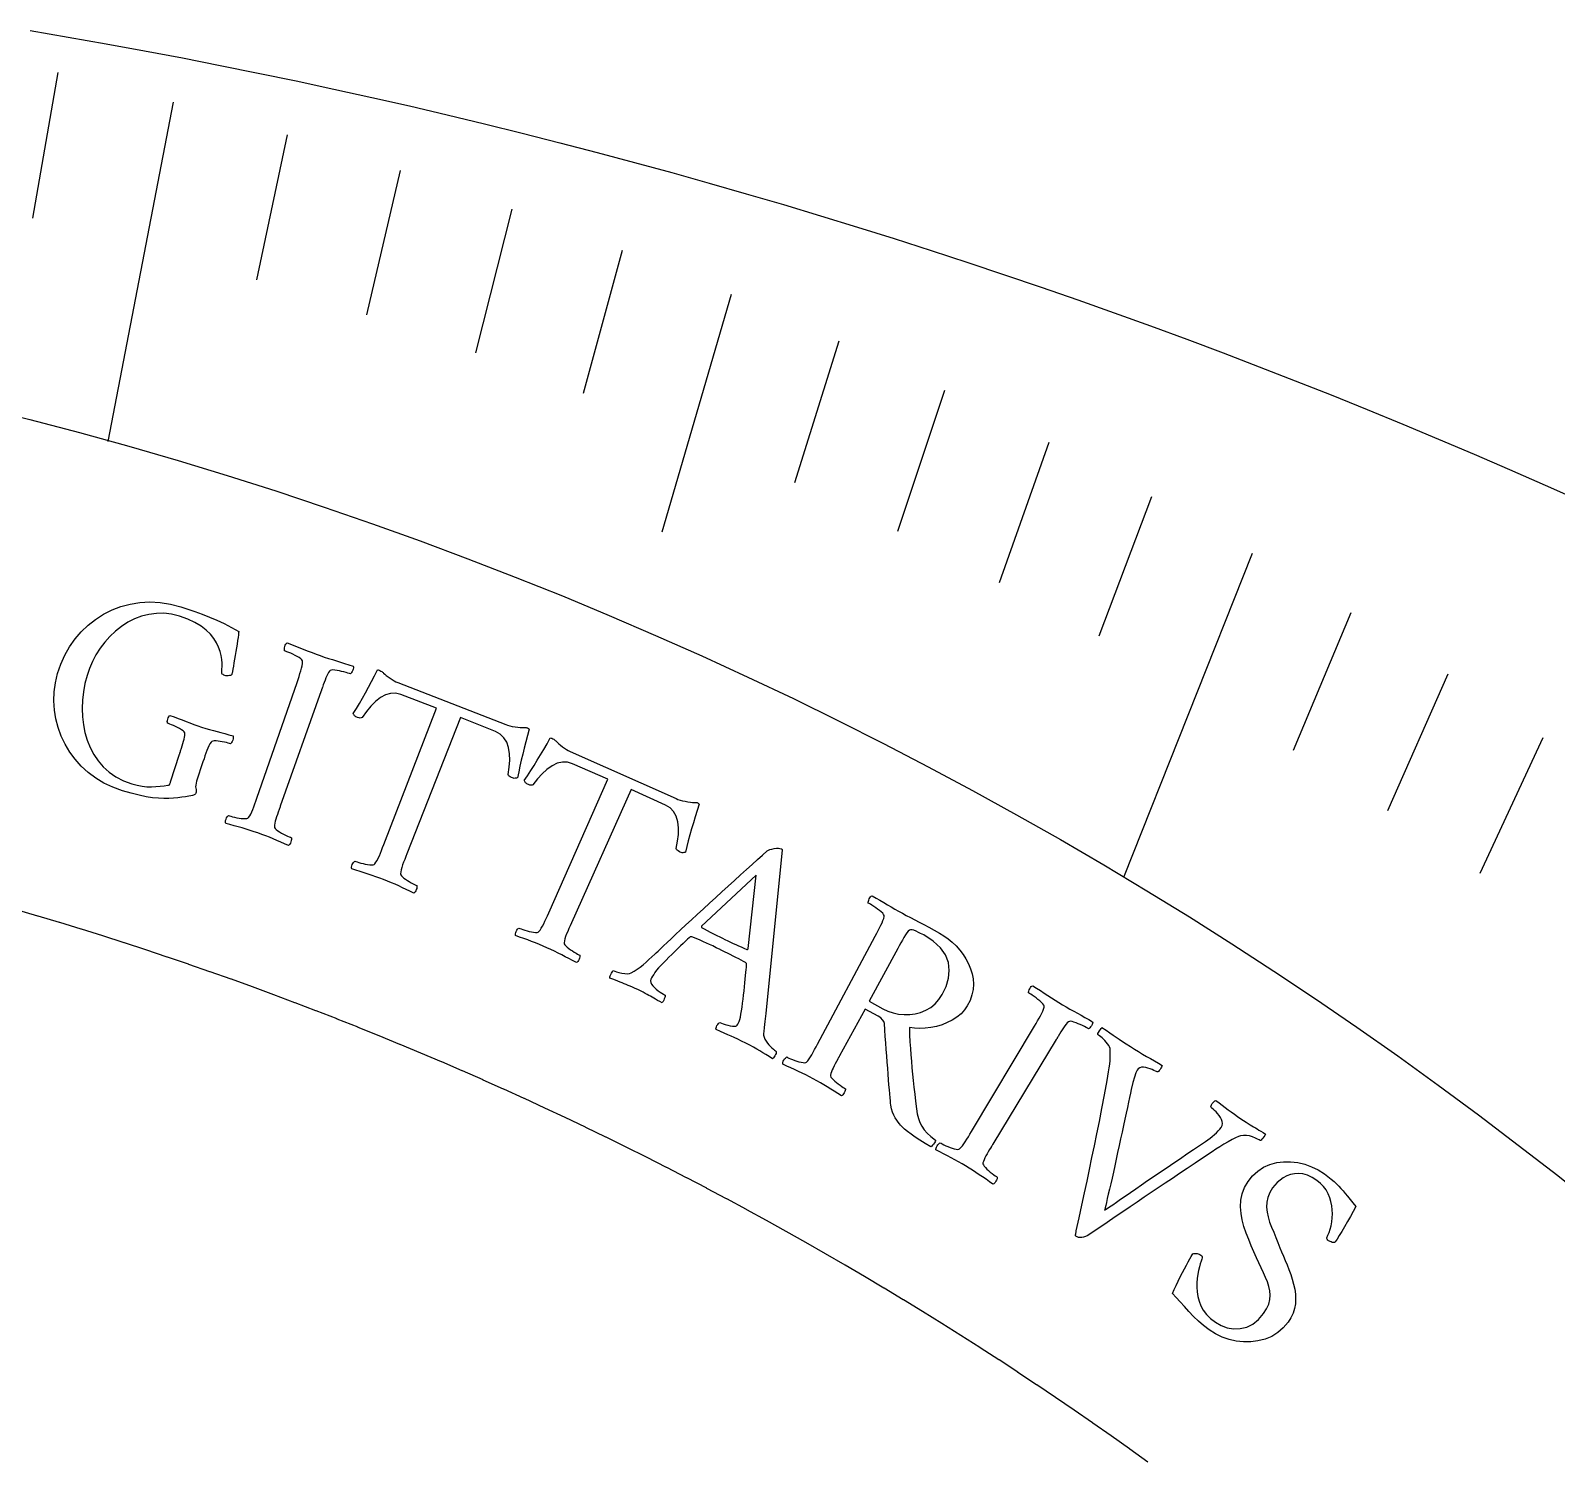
# Model space of a CAD drawing. Header units: millimetres. Extents: x -68 to 68, y -68 to 68.
# Drawn here: x 11.28 to 27.84, y 51.94 to 67.46 of the extents above; entities that cross this region are included whole.
import ezdxf

# ---------------------------------------------------------------- set-up
doc = ezdxf.new("R2010")
doc.units = ezdxf.units.MM
for name, color, linetype in [('CUT_INNER', 6, 'Continuous'), ('CUT_OUTER', 1, 'Continuous'), ('ENGRAVE', 7, 'Continuous'), ('ENGRAVE_FINE', 8, 'Continuous'), ('TEXT', 5, 'Continuous')]:
    doc.layers.add(name, color=color, linetype=linetype)

msp = doc.modelspace()

# ---------------------------------------------------------------- linework, layer by layer
at = {"layer": 'CUT_INNER'}
msp.add_lwpolyline([(23.4092, 51.9339), (23.2113, 52.076), (23.21, 52.0769), (23.0112, 52.2178), (23.01, 52.2187), (22.8103, 52.3584), (22.8091, 52.3593), (22.6086, 52.4978), (22.6073, 52.4986), (22.4059, 52.6359), (22.4047, 52.6367), (22.2025, 52.7727), (22.2012, 52.7736), (21.9982, 52.9083), (21.9969, 52.9092), (21.7931, 53.0427), (21.7918, 53.0435), (21.5871, 53.1758), (21.5858, 53.1766), (21.3804, 53.3076), (21.3791, 53.3084), (21.1728, 53.4381), (21.1715, 53.4389), (20.9644, 53.5674), (20.9631, 53.5682), (20.7553, 53.6954), (20.754, 53.6962), (20.5454, 53.8221), (20.5441, 53.8229), (20.3347, 53.9475), (20.3333, 53.9483), (20.1232, 54.0717), (20.1219, 54.0724), (19.911, 54.1945), (19.9096, 54.1952), (19.698, 54.316), (19.6967, 54.3168), (19.4843, 54.4362), (19.4829, 54.437), (19.2698, 54.5551), (19.2685, 54.5558), (19.0547, 54.6727), (19.0533, 54.6734), (18.8388, 54.7889), (18.8374, 54.7897), (18.6222, 54.9039), (18.6208, 54.9046), (18.4048, 55.0175), (18.4035, 55.0182), (18.1869, 55.1297), (18.1855, 55.1304), (17.9682, 55.2407), (17.9668, 55.2413), (17.7488, 55.3502), (17.7474, 55.3509), (17.5288, 55.4585), (17.5274, 55.4591), (17.3081, 55.5653), (17.3067, 55.566), (17.0868, 55.6709), (17.0854, 55.6715), (16.8648, 55.775), (16.8634, 55.7757), (16.6422, 55.8778), (16.6408, 55.8785), (16.4189, 55.9793), (16.4175, 55.9799), (16.1951, 56.0793), (16.1937, 56.0799), (15.9706, 56.178), (15.9692, 56.1786), (15.7455, 56.2753), (15.7441, 56.2759), (15.5199, 56.3712), (15.5184, 56.3718), (15.2936, 56.4658), (15.2922, 56.4663), (15.0668, 56.5589), (15.0654, 56.5595), (14.8394, 56.6507), (14.838, 56.6512), (14.6114, 56.741), (14.61, 56.7416), (14.3829, 56.83), (14.3815, 56.8305), (14.1539, 56.9175), (14.1525, 56.9181), (13.9243, 57.0037), (13.9229, 57.0042), (13.6942, 57.0884), (13.6928, 57.0889), (13.4636, 57.1717), (13.4622, 57.1722), (13.2325, 57.2536), (13.231, 57.2541), (13.0009, 57.3341), (12.9994, 57.3346), (12.7688, 57.4132), (12.7673, 57.4136), (12.5362, 57.4908), (12.5347, 57.4913), (12.3031, 57.567), (12.3016, 57.5675), (12.0696, 57.6418), (12.0681, 57.6422), (11.8356, 57.7151), (11.8341, 57.7156), (11.6012, 57.787), (11.5997, 57.7875), (11.3663, 57.8575), (11.3648, 57.8579), (11.131, 57.9265)], dxfattribs=at)
at = {"layer": 'CUT_OUTER'}
msp.add_lwpolyline([(11.2793, 67.4636), (11.693, 67.3931), (12.1063, 67.3201), (12.5192, 67.2446), (12.9315, 67.1665), (13.3434, 67.0859), (13.7548, 67.0027), (14.1657, 66.9171), (14.576, 66.8289), (14.9858, 66.7382), (15.395, 66.645), (15.8036, 66.5493), (16.2117, 66.451), (16.6191, 66.3503), (17.0259, 66.2471), (17.4321, 66.1414), (17.8376, 66.0332), (18.2424, 65.9225), (18.6466, 65.8093), (19.05, 65.6937), (19.4527, 65.5755), (19.8547, 65.4549), (20.256, 65.3319), (20.6565, 65.2064), (21.0562, 65.0784), (21.4551, 64.948), (21.8532, 64.8151), (22.2505, 64.6798), (22.6469, 64.542), (23.0425, 64.4019), (23.4373, 64.2593), (23.8311, 64.1143), (24.2241, 63.9668), (24.6161, 63.817), (25.0072, 63.6647), (25.3974, 63.5101), (25.7866, 63.3531), (26.1748, 63.1937), (26.5621, 63.0319), (26.9484, 62.8677), (27.3336, 62.7012), (27.7178, 62.5323), (28.101, 62.361)], dxfattribs=at)
at = {"layer": 'ENGRAVE'}
for points in [[(12.83, 66.6852), (12.1222, 63.0064)], [(24.5392, 61.7899), (23.1442, 58.2772)]]:
    msp.add_lwpolyline(points, dxfattribs=at)
msp.add_circle((0, 19.5457), 45.1196, dxfattribs=at)
at = {"layer": 'ENGRAVE_FINE'}
for points in [[(11.5802, 67.0077), (11.3069, 65.4267)], [(14.0684, 66.3306), (13.7351, 64.7592)], [(15.2943, 65.9443), (14.9311, 64.3785)], [(16.5067, 65.5269), (16.1138, 63.9671)], [(17.7047, 65.079), (17.2822, 63.5257)], [(18.8874, 64.6013), (18.1337, 62.0237)], [(20.0537, 64.0945), (19.5722, 62.5555)], [(21.2029, 63.5591), (20.6921, 62.0281)], [(22.334, 62.9961), (21.7942, 61.4734)], [(23.4464, 62.406), (22.8776, 60.8922)], [(25.6118, 61.1483), (24.9856, 59.6535)], [(26.6634, 60.4823), (26.0089, 58.9976)], [(27.6934, 59.7926), (27.0107, 58.3186)]]:
    msp.add_lwpolyline(points, dxfattribs=at)
at = {"layer": 'TEXT'}
for points in [[(12.9011, 59.613), (12.9026, 59.6175), (12.904, 59.6221), (12.9055, 59.6266), (12.9069, 59.6312), (12.9084, 59.6357), (12.9099, 59.6403), (12.9113, 59.6448), (12.9128, 59.6494), (12.9218, 59.6775), (12.9301, 59.7045), (12.9379, 59.7301), (12.945, 59.7545), (12.951, 59.7774), (12.9553, 59.7984), (12.9581, 59.8177), (12.9592, 59.8353), (12.9579, 59.8452), (12.9511, 59.8559), (12.9389, 59.8672), (12.9212, 59.8793), (12.9005, 59.8913), (12.8791, 59.9028), (12.8571, 59.9135), (12.8345, 59.9237), (12.8133, 59.9326), (12.7955, 59.9398), (12.7812, 59.9453), (12.7703, 59.949), (12.7685, 59.9575), (12.7683, 59.968), (12.7699, 59.9805), (12.773, 59.9949), (12.7776, 60.009), (12.7831, 60.0202), (12.7897, 60.0285), (12.7972, 60.0341), (12.8422, 60.018), (12.8863, 60.0017), (12.9294, 59.9852), (12.9717, 59.9685), (13.0136, 59.9521), (13.0558, 59.9364), (13.0982, 59.9214), (13.1408, 59.9071), (13.1845, 59.8933), (13.2271, 59.8806), (13.2686, 59.8691), (13.309, 59.8587), (13.3497, 59.8484), (13.3919, 59.8371), (13.4357, 59.8248), (13.4811, 59.8115), (13.4839, 59.8026), (13.4843, 59.792), (13.4822, 59.7797), (13.4776, 59.7657), (13.4717, 59.7521), (13.4656, 59.7411), (13.4593, 59.7327), (13.4528, 59.7269), (13.4419, 59.7303), (13.4273, 59.7342), (13.4092, 59.7387), (13.3874, 59.7437), (13.3641, 59.7485), (13.3414, 59.7523), (13.3191, 59.7551), (13.2973, 59.7568), (13.2777, 59.7569), (13.262, 59.7547), (13.2502, 59.7501), (13.2422, 59.7431), (13.2304, 59.7254), (13.219, 59.7047), (13.2081, 59.6808), (13.1977, 59.6538), (13.1874, 59.6247), (13.1769, 59.5944), (13.1662, 59.5629), (13.1553, 59.5302), (13.0866, 59.3214), (13.0801, 59.2984), (13.0764, 59.2778), (13.0756, 59.2596), (13.0777, 59.2438), (13.0803, 59.2295), (13.081, 59.2159), (13.0798, 59.2028), (13.0767, 59.1904), (13.0743, 59.1847), (13.0708, 59.1798), (13.0663, 59.1756), (13.0608, 59.1722), (13.0527, 59.169), (13.0403, 59.1655), (13.0237, 59.1618), (13.0029, 59.1577), (12.9647, 59.1516), (12.924, 59.1458), (12.8807, 59.1404), (12.8349, 59.1354), (12.7855, 59.1321), (12.7314, 59.132), (12.6725, 59.135), (12.6089, 59.1411), (12.539, 59.1516), (12.4612, 59.1678), (12.3756, 59.1896), (12.2821, 59.217), (12.1778, 59.2545), (12.0808, 59.3), (11.9912, 59.3536), (11.9088, 59.4155), (11.834, 59.484), (11.7674, 59.5579), (11.7089, 59.6371), (11.6585, 59.7217), (11.6166, 59.8103), (11.5835, 59.9017), (11.5592, 59.9958), (11.5438, 60.0928), (11.5377, 60.1913), (11.5414, 60.2902), (11.5548, 60.3894), (11.578, 60.4889), (11.6122, 60.5917), (11.655, 60.6885), (11.7066, 60.7794), (11.7668, 60.8642), (11.8347, 60.9423), (11.9088, 61.0129), (11.9893, 61.076), (12.0762, 61.1317), (12.1685, 61.1785), (12.2651, 61.2154), (12.3662, 61.2424), (12.4715, 61.2593), (12.5798, 61.2654), (12.6897, 61.2597), (12.8011, 61.2422), (12.9138, 61.2129), (12.99, 61.1884), (13.0675, 61.1616), (13.1463, 61.1327), (13.2262, 61.1015), (13.3065, 61.0674), (13.3864, 61.03), (13.4657, 60.9893), (13.5446, 60.9451), (13.544, 60.941), (13.5422, 60.9287), (13.5393, 60.9082), (13.5352, 60.8795), (13.5302, 60.8453), (13.5244, 60.8084), (13.518, 60.7688), (13.5109, 60.7265), (13.5037, 60.6838), (13.4969, 60.643), (13.4905, 60.6043), (13.4845, 60.5674), (13.4792, 60.5353), (13.4749, 60.5107), (13.4715, 60.4934), (13.469, 60.4837), (13.467, 60.4776), (13.4619, 60.4726), (13.4538, 60.4686), (13.4425, 60.4656), (13.4297, 60.4639), (13.4171, 60.4638), (13.4045, 60.4654), (13.3921, 60.4687), (13.3818, 60.4726), (13.3727, 60.4775), (13.3648, 60.4833), (13.3579, 60.4899), (13.3599, 60.5102), (13.3613, 60.5357), (13.362, 60.5665), (13.362, 60.6025), (13.3595, 60.6423), (13.3526, 60.6843), (13.3411, 60.7286), (13.3252, 60.7752), (13.3032, 60.8226), (13.2733, 60.8694), (13.2356, 60.9154), (13.1901, 60.9608), (13.1348, 61.004), (13.0679, 61.0434), (12.9894, 61.079), (12.8993, 61.1107), (12.815, 61.1316), (12.7317, 61.1419), (12.6495, 61.1415), (12.5684, 61.1304), (12.4895, 61.1099), (12.4136, 61.0813), (12.3408, 61.0446), (12.2711, 60.9998), (12.2055, 60.9484), (12.1448, 60.8917), (12.0891, 60.8298), (12.0384, 60.7627), (11.9933, 60.6919), (11.9547, 60.619), (11.9225, 60.5441), (11.8967, 60.4671), (11.8744, 60.3794), (11.8583, 60.2907), (11.8484, 60.2011), (11.8446, 60.1105), (11.8474, 60.0206), (11.8574, 59.9329), (11.8745, 59.8474), (11.8987, 59.7642), (11.9305, 59.6845), (11.9701, 59.61), (12.0177, 59.5404), (12.0733, 59.4758), (12.1373, 59.4178), (12.2105, 59.3678), (12.2928, 59.3259), (12.3844, 59.292), (12.4405, 59.2767), (12.4947, 59.2662), (12.5469, 59.2607), (12.5972, 59.2602), (12.6452, 59.2626), (12.6904, 59.266), (12.7329, 59.2705), (12.7727, 59.276), (12.7804, 59.2772), (12.7867, 59.2795), (12.7914, 59.2829), (12.7946, 59.2874), (12.7971, 59.2928), (12.7995, 59.2988), (12.802, 59.3054), (12.8044, 59.3127)], [(14.4265, 60.6833), (14.4714, 60.6678), (14.5159, 60.6531), (14.56, 60.6391), (14.6037, 60.6258), (14.6476, 60.6126), (14.6925, 60.5988), (14.7382, 60.5844), (14.7848, 60.5694), (14.7876, 60.5604), (14.7878, 60.5497), (14.7855, 60.5374), (14.7806, 60.5235), (14.7743, 60.5101), (14.7679, 60.4993), (14.7613, 60.4911), (14.7546, 60.4855), (14.7433, 60.4892), (14.7279, 60.4938), (14.7084, 60.4992), (14.6849, 60.5054), (14.6596, 60.5117), (14.6348, 60.517), (14.6107, 60.5215), (14.5871, 60.5251), (14.5659, 60.527), (14.549, 60.526), (14.5363, 60.5223), (14.5279, 60.5157), (14.518, 60.5011), (14.5083, 60.4838), (14.4988, 60.4639), (14.4894, 60.4415), (14.48, 60.4171), (14.4704, 60.3916), (14.4606, 60.3648), (14.4506, 60.3369), (14.449, 60.3324), (14.4474, 60.3279), (14.4458, 60.3234), (14.4442, 60.3189), (14.4426, 60.3144), (14.441, 60.3099), (14.4394, 60.3054), (14.4379, 60.3009), (13.9942, 59.0484), (13.9926, 59.0439), (13.991, 59.0394), (13.9894, 59.0349), (13.9878, 59.0304), (13.9862, 59.0259), (13.9846, 59.0214), (13.983, 59.0169), (13.9814, 59.0124), (13.9716, 58.9844), (13.9625, 58.9578), (13.954, 58.9324), (13.9462, 58.9082), (13.9395, 58.8855), (13.9345, 58.8646), (13.9311, 58.8454), (13.9294, 58.8279), (13.932, 58.8188), (13.9392, 58.8084), (13.951, 58.7968), (13.9673, 58.784), (13.9865, 58.771), (14.0067, 58.7586), (14.028, 58.7468), (14.0504, 58.7358), (14.0715, 58.7259), (14.0892, 58.718), (14.1033, 58.712), (14.1139, 58.7078), (14.1153, 58.6993), (14.115, 58.6888), (14.113, 58.6764), (14.1092, 58.6621), (14.1041, 58.6483), (14.0981, 58.6373), (14.0913, 58.6292), (14.0837, 58.6239), (14.0409, 58.6426), (13.9989, 58.6607), (13.9577, 58.6783), (13.9174, 58.6953), (13.8771, 58.7118), (13.836, 58.7279), (13.7942, 58.7436), (13.7516, 58.7589), (13.7098, 58.7732), (13.6674, 58.787), (13.6244, 58.8004), (13.5809, 58.8133), (13.5368, 58.8258), (13.4923, 58.8383), (13.4474, 58.8507), (13.402, 58.8629), (13.3993, 58.8718), (13.3991, 58.8824), (13.4013, 58.8947), (13.4059, 58.9087), (13.4119, 58.9222), (13.418, 58.9332), (13.4243, 58.9416), (13.4308, 58.9474), (13.4417, 58.944), (13.4565, 58.9398), (13.4752, 58.935), (13.4978, 58.9295), (13.5223, 58.9241), (13.5466, 58.9199), (13.5706, 58.9168), (13.5943, 58.9148), (13.6156, 58.9144), (13.6319, 58.9162), (13.6433, 58.92), (13.6499, 58.9259), (13.6619, 58.9435), (13.6735, 58.9641), (13.6848, 58.9878), (13.6957, 59.0146), (13.7064, 59.0436), (13.7174, 59.0737), (13.7286, 59.105), (13.74, 59.1375), (14.1756, 60.3928), (14.1868, 60.4255), (14.1976, 60.4573), (14.2078, 60.4882), (14.2174, 60.5183), (14.2257, 60.5467), (14.2316, 60.5728), (14.2351, 60.5966), (14.2364, 60.618), (14.2351, 60.6279), (14.2282, 60.6385), (14.2157, 60.6498), (14.1976, 60.6617), (14.1762, 60.6738), (14.154, 60.6856), (14.1311, 60.6969), (14.1074, 60.7079), (14.0851, 60.7178), (14.0665, 60.7257), (14.0516, 60.7317), (14.0404, 60.7359), (14.0387, 60.7444), (14.0387, 60.755), (14.0404, 60.7674), (14.0439, 60.7818), (14.0487, 60.7957), (14.0546, 60.8068), (14.0614, 60.815), (14.0692, 60.8203), (14.1152, 60.8028), (14.1608, 60.7852), (14.2059, 60.7674), (14.2506, 60.7496), (14.2949, 60.732), (14.3389, 60.7151), (14.3828, 60.6989), (14.4265, 60.6833)], [(16.441, 59.9342), (16.461, 59.9271), (16.4845, 59.9207), (16.5114, 59.9151), (16.5417, 59.9103), (16.5717, 59.9063), (16.5978, 59.9036), (16.6199, 59.902), (16.638, 59.9017), (16.6514, 59.9022), (16.6623, 59.902), (16.6706, 59.9011), (16.6764, 59.8996), (16.6811, 59.8973), (16.6858, 59.894), (16.6905, 59.8899), (16.6954, 59.8849), (16.6761, 59.8159), (16.6578, 59.7478), (16.6405, 59.6806), (16.6242, 59.6143), (16.6089, 59.5488), (16.5946, 59.4843), (16.5813, 59.4206), (16.569, 59.3577), (16.5641, 59.3561), (16.5579, 59.3546), (16.5505, 59.3531), (16.5418, 59.3518), (16.5323, 59.3514), (16.5228, 59.3528), (16.5131, 59.356), (16.5032, 59.3609), (16.4885, 59.3681), (16.4776, 59.3758), (16.4705, 59.3841), (16.4671, 59.3931), (16.4793, 59.4723), (16.4839, 59.5473), (16.481, 59.6181), (16.4705, 59.6846), (16.4508, 59.7439), (16.4207, 59.7928), (16.38, 59.8313), (16.3289, 59.8593), (15.9502, 60.0107), (15.3683, 58.5344), (15.3557, 58.5023), (15.3438, 58.4712), (15.3325, 58.4412), (15.3218, 58.4122), (15.3126, 58.3848), (15.3057, 58.3595), (15.3011, 58.3363), (15.2988, 58.3151), (15.3011, 58.3059), (15.3079, 58.2953), (15.3192, 58.2833), (15.3351, 58.2699), (15.3537, 58.2563), (15.3732, 58.2433), (15.3936, 58.231), (15.415, 58.2194), (15.4351, 58.2091), (15.452, 58.2007), (15.4656, 58.1943), (15.476, 58.1898), (15.4772, 58.1812), (15.4765, 58.1708), (15.474, 58.1585), (15.4697, 58.1443), (15.4641, 58.1307), (15.4578, 58.1199), (15.4507, 58.112), (15.4429, 58.107), (15.4007, 58.1272), (15.3594, 58.1468), (15.3189, 58.1657), (15.2792, 58.1841), (15.2395, 58.2021), (15.199, 58.2196), (15.1577, 58.2368), (15.1157, 58.2535), (15.0744, 58.2693), (15.0325, 58.2846), (14.9901, 58.2995), (14.947, 58.3138), (14.9034, 58.328), (14.8594, 58.342), (14.8149, 58.3559), (14.7699, 58.3697), (14.7676, 58.3787), (14.7677, 58.3893), (14.7704, 58.4015), (14.7755, 58.4153), (14.7819, 58.4286), (14.7884, 58.4394), (14.795, 58.4475), (14.8017, 58.4531), (14.8124, 58.4493), (14.8271, 58.4447), (14.8456, 58.4392), (14.8681, 58.4329), (14.8924, 58.4267), (14.9164, 58.4216), (14.9403, 58.4177), (14.964, 58.4149), (14.9852, 58.4137), (15.0016, 58.4149), (15.0131, 58.4183), (15.0199, 58.424), (15.0325, 58.4412), (15.0449, 58.4614), (15.057, 58.4847), (15.0688, 58.5111), (15.0805, 58.5396), (15.0926, 58.5693), (15.1048, 58.6002), (15.1173, 58.6323), (15.6898, 60.1123), (15.3026, 60.26), (15.2459, 60.274), (15.1899, 60.2732), (15.1346, 60.2577), (15.08, 60.2274), (15.027, 60.1857), (14.9763, 60.1358), (14.928, 60.0779), (14.8819, 60.0118), (14.8734, 60.0075), (14.8625, 60.0062), (14.8492, 60.0079), (14.8336, 60.0126), (14.8231, 60.0156), (14.8141, 60.0198), (14.8066, 60.025), (14.8006, 60.0315), (14.7957, 60.0381), (14.7917, 60.044), (14.7885, 60.0492), (14.7861, 60.0537), (14.8195, 60.1083), (14.8526, 60.1643), (14.8854, 60.2216), (14.9178, 60.2804), (14.9501, 60.3405), (14.9824, 60.4018), (15.0148, 60.4644), (15.0472, 60.5282), (15.0562, 60.5276), (15.0655, 60.5253), (15.0751, 60.5215), (15.0849, 60.516), (15.0943, 60.5099), (15.1025, 60.504), (15.1094, 60.4984), (15.1151, 60.493), (15.1283, 60.4813), (15.1442, 60.4682), (15.163, 60.454), (15.1846, 60.4384), (15.2071, 60.4234), (15.2284, 60.4106), (15.2486, 60.4002), (15.2677, 60.3921)], [(18.2887, 59.1318), (18.3084, 59.1238), (18.3316, 59.1163), (18.3581, 59.1095), (18.3882, 59.1032), (18.418, 59.0979), (18.4439, 59.094), (18.4659, 59.0914), (18.484, 59.0902), (18.4974, 59.0901), (18.5083, 59.0894), (18.5166, 59.0882), (18.5223, 59.0864), (18.5268, 59.0838), (18.5314, 59.0804), (18.5359, 59.076), (18.5406, 59.0708), (18.5181, 59.0028), (18.4967, 58.9356), (18.4763, 58.8693), (18.457, 58.8038), (18.4387, 58.7391), (18.4214, 58.6752), (18.4051, 58.6122), (18.3899, 58.5501), (18.385, 58.5486), (18.3788, 58.5474), (18.3713, 58.5463), (18.3625, 58.5454), (18.3531, 58.5454), (18.3436, 58.5472), (18.334, 58.5508), (18.3244, 58.5562), (18.3101, 58.5641), (18.2995, 58.5723), (18.2928, 58.581), (18.2898, 58.59), (18.3057, 58.6686), (18.3138, 58.7433), (18.3141, 58.8141), (18.3066, 58.8811), (18.2898, 58.9412), (18.2619, 58.9915), (18.2231, 59.0318), (18.1733, 59.0622), (17.802, 59.2308), (17.1525, 57.783), (17.1385, 57.7515), (17.1251, 57.7211), (17.1125, 57.6916), (17.1005, 57.6632), (17.09, 57.6362), (17.0819, 57.6112), (17.0762, 57.5882), (17.073, 57.5672), (17.0748, 57.5579), (17.0811, 57.547), (17.0919, 57.5345), (17.1072, 57.5204), (17.1251, 57.5059), (17.144, 57.492), (17.1638, 57.4788), (17.1846, 57.4662), (17.2043, 57.455), (17.2207, 57.4458), (17.2341, 57.4388), (17.2442, 57.4338), (17.245, 57.4252), (17.2438, 57.4148), (17.2407, 57.4026), (17.2358, 57.3887), (17.2296, 57.3753), (17.2228, 57.3648), (17.2153, 57.3573), (17.2073, 57.3526), (17.1661, 57.3747), (17.1257, 57.3962), (17.0861, 57.4171), (17.0473, 57.4373), (17.0085, 57.457), (16.9689, 57.4764), (16.9285, 57.4954), (16.8872, 57.5141), (16.8467, 57.5318), (16.8056, 57.549), (16.7639, 57.5658), (16.7215, 57.5822), (16.6786, 57.5983), (16.6353, 57.6143), (16.5915, 57.6303), (16.5472, 57.6462), (16.5453, 57.6553), (16.5459, 57.6658), (16.5491, 57.6779), (16.5549, 57.6915), (16.5619, 57.7045), (16.5689, 57.7149), (16.5759, 57.7227), (16.5828, 57.728), (16.5933, 57.7237), (16.6078, 57.7184), (16.626, 57.7121), (16.6482, 57.7047), (16.6721, 57.6974), (16.6959, 57.6912), (16.7196, 57.6862), (16.7432, 57.6823), (16.7643, 57.6802), (16.7807, 57.6806), (16.7924, 57.6835), (16.7994, 57.6889), (16.8128, 57.7054), (16.8261, 57.725), (16.8392, 57.7477), (16.8522, 57.7736), (16.8653, 57.8015), (16.8787, 57.8307), (16.8924, 57.861), (16.9064, 57.8925), (17.5465, 59.3444), (17.1666, 59.5098), (17.1106, 59.5264), (17.0547, 59.5283), (16.9987, 59.5153), (16.9428, 59.4875), (16.8879, 59.4483), (16.8349, 59.4008), (16.7839, 59.3452), (16.7349, 59.2814), (16.7262, 59.2775), (16.7152, 59.2767), (16.7021, 59.279), (16.6867, 59.2844), (16.6763, 59.2878), (16.6675, 59.2924), (16.6603, 59.298), (16.6546, 59.3047), (16.65, 59.3116), (16.6463, 59.3177), (16.6433, 59.323), (16.6412, 59.3276), (16.6771, 59.3806), (16.7127, 59.435), (16.748, 59.4908), (16.7831, 59.548), (16.8181, 59.6065), (16.8533, 59.6663), (16.8885, 59.7273), (16.9239, 59.7895), (16.9328, 59.7885), (16.942, 59.7858), (16.9514, 59.7815), (16.961, 59.7756), (16.9701, 59.7691), (16.978, 59.7628), (16.9847, 59.7569), (16.9901, 59.7512), (17.0027, 59.7389), (17.018, 59.7252), (17.0361, 59.71), (17.057, 59.6935), (17.0787, 59.6774), (17.0994, 59.6637), (17.1192, 59.6524), (17.1378, 59.6434)], [(18.0583, 57.4448), (18.0621, 57.4484), (18.0736, 57.4592), (18.0926, 57.4772), (18.1192, 57.5023), (18.1523, 57.5336), (18.1908, 57.57), (18.2347, 57.6116), (18.284, 57.6583), (18.3377, 57.7089), (18.3947, 57.762), (18.455, 57.8177), (18.5187, 57.876), (18.5845, 57.936), (18.6511, 57.9969), (18.7186, 58.0587), (18.7868, 58.1214), (18.8548, 58.1838), (18.9216, 58.2448), (18.9872, 58.3044), (19.0516, 58.3626), (19.1134, 58.4183), (19.1716, 58.4704), (19.2262, 58.519), (19.277, 58.5641), (19.2904, 58.5721), (19.3078, 58.5791), (19.329, 58.5851), (19.354, 58.59), (19.379, 58.5932), (19.3997, 58.594), (19.4163, 58.5924), (19.4287, 58.5885), (19.4314, 58.587), (19.4334, 58.5857), (19.4347, 58.5845), (19.4354, 58.5834), (19.436, 58.582), (19.4371, 58.5803), (19.4387, 58.5781), (19.4407, 58.5754), (19.2618, 56.801), (19.2517, 56.7138), (19.2444, 56.6485), (19.2398, 56.6051), (19.2382, 56.5835), (19.2391, 56.564), (19.2438, 56.5438), (19.2524, 56.5229), (19.2648, 56.5014), (19.2796, 56.4803), (19.2952, 56.4609), (19.3116, 56.4429), (19.3288, 56.4266), (19.3449, 56.4127), (19.358, 56.4018), (19.3681, 56.3942), (19.3752, 56.3897), (19.3756, 56.3792), (19.3734, 56.3677), (19.3683, 56.3551), (19.3605, 56.3416), (19.3521, 56.329), (19.3453, 56.3194), (19.3401, 56.3128), (19.3364, 56.3092), (19.2986, 56.3326), (19.2627, 56.3547), (19.2288, 56.3754), (19.1969, 56.3949), (19.1642, 56.4142), (19.1281, 56.4346), (19.0886, 56.4561), (19.0456, 56.4786), (19, 56.5018), (18.9581, 56.5223), (18.92, 56.5402), (18.8855, 56.5554), (18.8509, 56.5703), (18.8121, 56.587), (18.7692, 56.6055), (18.7222, 56.6258), (18.7208, 56.635), (18.722, 56.6455), (18.7259, 56.6574), (18.7325, 56.6706), (18.7404, 56.6831), (18.7486, 56.6928), (18.7568, 56.6998), (18.7652, 56.704), (18.7799, 56.6974), (18.7988, 56.6902), (18.8218, 56.6825), (18.8489, 56.6742), (18.8762, 56.6671), (18.8998, 56.663), (18.9196, 56.662), (18.9356, 56.664), (18.944, 56.6682), (18.952, 56.6753), (18.9597, 56.6852), (18.9671, 56.698), (18.9736, 56.7136), (18.9801, 56.7347), (18.9866, 56.7615), (18.993, 56.7939), (18.9993, 56.8304), (19.0053, 56.8694), (19.0111, 56.9111), (19.0166, 56.9553), (19.0218, 57.0006), (19.0267, 57.0454), (19.0313, 57.0896), (19.0355, 57.1333), (19.0395, 57.1748), (19.043, 57.2125), (19.0462, 57.2464), (19.049, 57.2765), (19.0512, 57.3011), (19.0528, 57.3187), (19.0538, 57.3293), (19.0541, 57.3328), (19.0539, 57.3333), (19.0534, 57.3349), (19.0525, 57.3376), (19.0512, 57.3414), (19.0496, 57.3453), (19.0477, 57.3485), (19.0453, 57.351), (19.0427, 57.3528), (19.0206, 57.3655), (18.9958, 57.379), (18.9684, 57.3935), (18.9382, 57.4088), (18.9073, 57.4243), (18.8774, 57.4392), (18.8485, 57.4535), (18.8208, 57.4673), (18.8136, 57.4709), (18.8064, 57.4744), (18.7993, 57.478), (18.7921, 57.4815), (18.7851, 57.485), (18.7785, 57.4883), (18.7722, 57.4914), (18.7663, 57.4943), (18.7248, 57.5147), (18.6864, 57.5332), (18.6512, 57.55), (18.6191, 57.565), (18.5863, 57.5798), (18.5488, 57.5962), (18.5068, 57.6141), (18.4602, 57.6335), (18.4585, 57.634), (18.4561, 57.6342), (18.4531, 57.634), (18.4495, 57.6334), (18.4461, 57.6327), (18.4436, 57.6323), (18.4421, 57.632), (18.4417, 57.6319), (18.4386, 57.6289), (18.4293, 57.6202), (18.4139, 57.6055), (18.3923, 57.585), (18.3665, 57.5604), (18.3383, 57.5336), (18.3077, 57.5047), (18.2748, 57.4736), (18.2415, 57.4418), (18.2097, 57.4108), (18.1795, 57.3806), (18.1507, 57.3512), (18.1225, 57.3223), (18.098, 57.2952), (18.0771, 57.2699), (18.06, 57.2463), (18.0458, 57.2246), (18.0337, 57.205), (18.0237, 57.1875), (18.0157, 57.1721), (18.0113, 57.1558), (18.0132, 57.1384), (18.0213, 57.1201), (18.0357, 57.1007), (18.0538, 57.0815), (18.073, 57.0637), (18.0933, 57.0474), (18.1147, 57.0325), (18.1347, 57.0198), (18.1505, 57.0099), (18.1623, 57.0029), (18.17, 56.9987), (18.1706, 56.993), (18.1692, 56.9845), (18.1661, 56.973), (18.1611, 56.9587), (18.1552, 56.9442), (18.1491, 56.9322), (18.143, 56.9227), (18.1367, 56.9157), (18.1116, 56.9296), (18.0883, 56.9427), (18.067, 56.9547), (18.0476, 56.9659), (18.0292, 56.9765), (18.0108, 56.9871), (17.9924, 56.9978), (17.9739, 57.0084), (17.9539, 57.0195), (17.9307, 57.0317), (17.9043, 57.045), (17.8747, 57.0594), (17.8446, 57.0734), (17.8169, 57.086), (17.7914, 57.0969), (17.7683, 57.1063), (17.7463, 57.115), (17.7243, 57.1236), (17.7023, 57.1322), (17.6803, 57.1408), (17.6569, 57.15), (17.6306, 57.1606), (17.6015, 57.1725), (17.5695, 57.1857), (17.5691, 57.1912), (17.5708, 57.1996), (17.5747, 57.2106), (17.5807, 57.2244), (17.5877, 57.2384), (17.5944, 57.2501), (17.601, 57.2595), (17.6073, 57.2665), (17.6227, 57.2603), (17.6434, 57.2536), (17.6692, 57.2464), (17.7003, 57.2388), (17.7319, 57.2331), (17.7592, 57.2318), (17.7823, 57.2348), (17.8012, 57.2423), (17.8351, 57.2608), (17.8682, 57.2816), (17.9005, 57.3048), (17.932, 57.3303), (17.9631, 57.3575), (17.9946, 57.3856), (18.0263, 57.4147), (18.0583, 57.4448)], [(19.1587, 58.3027), (18.566, 57.7486), (18.5659, 57.7482), (18.5657, 57.747), (18.5652, 57.745), (18.5647, 57.7422), (18.5642, 57.7393), (18.5644, 57.737), (18.565, 57.7354), (18.5662, 57.7344), (18.5943, 57.719), (18.6252, 57.7025), (18.6589, 57.6848), (18.6954, 57.666), (18.7314, 57.6475), (18.7636, 57.6311), (18.7922, 57.6167), (18.8171, 57.6043), (18.8494, 57.5885), (18.8803, 57.5738), (18.9098, 57.5603), (18.9378, 57.5479), (18.9657, 57.5357), (18.9949, 57.523), (19.0253, 57.5095), (19.057, 57.4954), (19.0598, 57.4945), (19.0625, 57.4948), (19.0652, 57.4963), (19.0677, 57.4989), (19.0699, 57.5017), (19.0715, 57.5037), (19.0724, 57.5049), (19.0727, 57.5053)], [(21.1489, 57.6732), (21.1957, 57.6447), (21.2411, 57.6118), (21.285, 57.5747), (21.3275, 57.5334), (21.3671, 57.4887), (21.4028, 57.4416), (21.4345, 57.3921), (21.4621, 57.3402), (21.4846, 57.2866), (21.5009, 57.2316), (21.5109, 57.1753), (21.5146, 57.1177), (21.511, 57.0596), (21.4988, 57.0015), (21.4782, 56.9434), (21.4491, 56.8853), (21.418, 56.8393), (21.3806, 56.7979), (21.3367, 56.7611), (21.2863, 56.7289), (21.2317, 56.7014), (21.1748, 56.6788), (21.1157, 56.6612), (21.0544, 56.6484), (20.9929, 56.6406), (20.9333, 56.6381), (20.8757, 56.6409), (20.8199, 56.649), (20.8231, 56.5702), (20.8268, 56.4943), (20.8311, 56.4212), (20.836, 56.3509), (20.8415, 56.282), (20.8476, 56.2129), (20.8545, 56.1436), (20.862, 56.0741), (20.8701, 56.0026), (20.8786, 55.9273), (20.8876, 55.8483), (20.897, 55.7656), (20.9054, 55.7124), (20.9177, 55.6634), (20.934, 55.6185), (20.9542, 55.5778), (20.9801, 55.5394), (21.0134, 55.5018), (21.0541, 55.4648), (21.1022, 55.4285), (21.1027, 55.4192), (21.0997, 55.4087), (21.0933, 55.397), (21.0834, 55.3841), (21.0729, 55.372), (21.0645, 55.3628), (21.0583, 55.3565), (21.0543, 55.3531), (20.9911, 55.391), (20.9341, 55.4268), (20.8833, 55.4604), (20.8388, 55.4919), (20.8005, 55.5208), (20.7685, 55.5468), (20.7427, 55.5698), (20.7231, 55.5899), (20.7117, 55.6049), (20.6985, 55.6229), (20.6834, 55.644), (20.6665, 55.6683), (20.6501, 55.6964), (20.6367, 55.7289), (20.6263, 55.7659), (20.6189, 55.8074), (20.6167, 55.8267), (20.614, 55.8532), (20.6109, 55.8868), (20.6072, 55.9276), (20.6032, 55.9742), (20.599, 56.0256), (20.5946, 56.0815), (20.5901, 56.1421), (20.5853, 56.2062), (20.5802, 56.2724), (20.5749, 56.3407), (20.5693, 56.4113), (20.5638, 56.4824), (20.5585, 56.5527), (20.5535, 56.6221), (20.5488, 56.6906), (20.5432, 56.7128), (20.5303, 56.7336), (20.5102, 56.7528), (20.4829, 56.7706), (20.3392, 56.8493), (20.0616, 56.3402), (20.0593, 56.336), (20.057, 56.3318), (20.0547, 56.3276), (20.0524, 56.3234), (20.0501, 56.3192), (20.0478, 56.315), (20.0456, 56.3108), (20.0433, 56.3066), (20.0292, 56.2806), (20.016, 56.2557), (20.0036, 56.2319), (19.992, 56.2093), (19.9819, 56.188), (19.9736, 56.1681), (19.9673, 56.1497), (19.9628, 56.1327), (19.9639, 56.1232), (19.9694, 56.1119), (19.9792, 56.0986), (19.9933, 56.0834), (20.0102, 56.0674), (20.0282, 56.052), (20.0474, 56.037), (20.0677, 56.0226), (20.087, 56.0095), (20.1032, 55.9989), (20.1162, 55.9907), (20.126, 55.9849), (20.1261, 55.9763), (20.1241, 55.966), (20.1201, 55.9541), (20.1141, 55.9406), (20.1069, 55.9277), (20.0993, 55.9178), (20.0913, 55.9109), (20.0829, 55.9068), (20.0436, 55.9321), (20.005, 55.9566), (19.9671, 55.9804), (19.93, 56.0036), (19.8928, 56.0263), (19.8548, 56.0487), (19.816, 56.0708), (19.7763, 56.0926), (19.7373, 56.1134), (19.6976, 56.1337), (19.6573, 56.1537), (19.6163, 56.1733), (19.5748, 56.1927), (19.5329, 56.212), (19.4904, 56.2313), (19.4475, 56.2506), (19.4463, 56.2598), (19.4477, 56.2703), (19.4519, 56.2821), (19.4587, 56.2952), (19.4667, 56.3076), (19.4745, 56.3174), (19.482, 56.3247), (19.4893, 56.3294), (19.4995, 56.3244), (19.5135, 56.318), (19.5312, 56.3102), (19.5527, 56.3012), (19.576, 56.292), (19.5993, 56.284), (19.6225, 56.2772), (19.6457, 56.2714), (19.6666, 56.2677), (19.683, 56.2668), (19.6949, 56.2688), (19.7023, 56.2737), (19.7169, 56.2891), (19.7317, 56.3076), (19.7465, 56.3292), (19.7615, 56.354), (19.7767, 56.3809), (19.7923, 56.4089), (19.8083, 56.438), (19.8247, 56.4683), (20.4504, 57.6406), (20.4666, 57.671), (20.4822, 57.7008), (20.4972, 57.7297), (20.5115, 57.7578), (20.5241, 57.7846), (20.534, 57.8095), (20.5413, 57.8323), (20.5459, 57.8533), (20.5462, 57.8633), (20.5411, 57.8748), (20.5306, 57.8879), (20.5145, 57.9026), (20.4954, 57.9179), (20.4757, 57.9328), (20.4552, 57.9475), (20.4342, 57.9617), (20.4144, 57.9746), (20.3977, 57.9851), (20.3843, 57.9933), (20.3739, 57.9991), (20.3736, 58.0079), (20.3752, 58.0182), (20.3789, 58.0303), (20.3846, 58.0439), (20.3916, 58.0569), (20.3991, 58.0669), (20.4072, 58.0739), (20.4157, 58.0779), (20.4583, 58.0534), (20.5003, 58.0289), (20.5416, 58.0046), (20.5822, 57.9802), (20.6225, 57.9562), (20.6629, 57.9328), (20.7034, 57.91), (20.7439, 57.8877), (20.7869, 57.8647), (20.8316, 57.8411), (20.8781, 57.8169), (20.9264, 57.7921), (20.9772, 57.7658), (21.0313, 57.7373), (21.0885, 57.7064), (21.1489, 57.6732)], [(21.1775, 57.0071), (21.2193, 57.0953), (21.2443, 57.1825), (21.2524, 57.2687), (21.2436, 57.3539), (21.2139, 57.4361), (21.1593, 57.5133), (21.0799, 57.5855), (20.9756, 57.6524), (20.9608, 57.6603), (20.9424, 57.6697), (20.9204, 57.6807), (20.8948, 57.6932), (20.8696, 57.7038), (20.8488, 57.7092), (20.8324, 57.7095), (20.8205, 57.7047), (20.8073, 57.6927), (20.793, 57.6757), (20.7776, 57.6536), (20.761, 57.6264), (20.744, 57.5966), (20.727, 57.5665), (20.7101, 57.5362), (20.6933, 57.5055), (20.385, 56.9333), (20.5318, 56.8528), (20.5864, 56.8267), (20.6432, 56.8072), (20.7021, 56.7945), (20.7632, 56.7884), (20.8245, 56.7893), (20.8842, 56.7974), (20.9422, 56.8128), (20.9987, 56.8354), (21.0516, 56.8658), (21.0991, 56.9046), (21.141, 56.9516), (21.1775, 57.0071)], [(22.4813, 56.8956), (22.5221, 56.8714), (22.5627, 56.8479), (22.603, 56.8252), (22.6431, 56.8033), (22.6835, 56.7814), (22.7246, 56.7588), (22.7664, 56.7354), (22.8091, 56.7113), (22.8099, 56.7019), (22.808, 56.6914), (22.8032, 56.6799), (22.7955, 56.6672), (22.7867, 56.6554), (22.7782, 56.6461), (22.7701, 56.6394), (22.7624, 56.6353), (22.7521, 56.6412), (22.7379, 56.6489), (22.72, 56.6581), (22.6982, 56.669), (22.6747, 56.6802), (22.6515, 56.6905), (22.6288, 56.6998), (22.6064, 56.7081), (22.5861, 56.7142), (22.5693, 56.7167), (22.5562, 56.7156), (22.5466, 56.7109), (22.5339, 56.6986), (22.5209, 56.6837), (22.5075, 56.6661), (22.4938, 56.6461), (22.4797, 56.6241), (22.4651, 56.6011), (22.4501, 56.5769), (22.4346, 56.5515), (22.4321, 56.5475), (22.4296, 56.5434), (22.4272, 56.5393), (22.4247, 56.5352), (22.4222, 56.5311), (22.4197, 56.527), (22.4172, 56.5229), (22.4148, 56.5188), (21.7259, 55.3826), (21.7234, 55.3785), (21.721, 55.3744), (21.7185, 55.3703), (21.716, 55.3663), (21.7135, 55.3622), (21.7111, 55.3581), (21.7086, 55.354), (21.7061, 55.3499), (21.6909, 55.3246), (21.6765, 55.3003), (21.663, 55.2772), (21.6505, 55.2551), (21.6393, 55.2342), (21.6302, 55.2148), (21.623, 55.1966), (21.6178, 55.1799), (21.6185, 55.1704), (21.6234, 55.1588), (21.6326, 55.145), (21.646, 55.1292), (21.6621, 55.1125), (21.6794, 55.0963), (21.6978, 55.0804), (21.7175, 55.0651), (21.7362, 55.0512), (21.7518, 55.0398), (21.7645, 55.031), (21.774, 55.0248), (21.7737, 55.0161), (21.7712, 55.006), (21.7667, 54.9943), (21.7601, 54.981), (21.7523, 54.9685), (21.7442, 54.959), (21.7359, 54.9524), (21.7274, 54.9488), (21.6892, 54.9758), (21.6518, 55.002), (21.6151, 55.0276), (21.579, 55.0524), (21.5429, 55.0768), (21.506, 55.1009), (21.4682, 55.1248), (21.4296, 55.1484), (21.3916, 55.1709), (21.3529, 55.1931), (21.3135, 55.2149), (21.2735, 55.2363), (21.2329, 55.2576), (21.1919, 55.2788), (21.1504, 55.3), (21.1084, 55.3213), (21.1076, 55.3305), (21.1095, 55.3409), (21.1142, 55.3525), (21.1216, 55.3653), (21.1302, 55.3773), (21.1384, 55.3868), (21.1463, 55.3937), (21.1537, 55.3981), (21.1637, 55.3926), (21.1774, 55.3855), (21.1948, 55.377), (21.2158, 55.367), (21.2387, 55.3568), (21.2616, 55.3477), (21.2844, 55.3398), (21.3073, 55.333), (21.328, 55.3283), (21.3444, 55.3267), (21.3563, 55.3281), (21.3639, 55.3326), (21.3793, 55.3474), (21.3949, 55.3652), (21.4107, 55.3861), (21.4268, 55.4102), (21.4432, 55.4363), (21.4601, 55.4636), (21.4774, 55.492), (21.4951, 55.5215), (22.1767, 56.6621), (22.1943, 56.6919), (22.2113, 56.7208), (22.2275, 56.749), (22.2431, 56.7765), (22.2569, 56.8027), (22.268, 56.827), (22.2763, 56.8496), (22.2819, 56.8703), (22.2827, 56.8802), (22.2781, 56.892), (22.2681, 56.9056), (22.2528, 56.921), (22.2343, 56.9372), (22.215, 56.9532), (22.1948, 56.969), (22.1738, 56.9845), (22.154, 56.9987), (22.1374, 57.0102), (22.1241, 57.0192), (22.1139, 57.0255), (22.114, 57.0343), (22.1161, 57.0446), (22.1204, 57.0564), (22.1267, 57.0698), (22.1343, 57.0824), (22.1422, 57.0921), (22.1506, 57.0987), (22.1593, 57.1023), (22.2008, 57.0758), (22.2419, 57.0493), (22.2825, 57.0228), (22.3225, 56.9963), (22.3623, 56.9701), (22.4021, 56.9446), (22.4417, 56.9197), (22.4813, 56.8956)], [(23.2195, 56.4412), (23.264, 56.4135), (23.308, 56.3868), (23.3516, 56.3609), (23.3948, 56.336), (23.4376, 56.3114), (23.4799, 56.2869), (23.5217, 56.2624), (23.563, 56.2379), (23.5611, 56.2298), (23.5567, 56.2197), (23.5498, 56.2077), (23.5405, 56.1937), (23.5306, 56.1808), (23.5221, 56.1719), (23.515, 56.1671), (23.5093, 56.1664), (23.5016, 56.1707), (23.4898, 56.1765), (23.4739, 56.1838), (23.4537, 56.1925), (23.4313, 56.2012), (23.4086, 56.2082), (23.3855, 56.2135), (23.3621, 56.217), (23.3399, 56.2171), (23.3207, 56.2117), (23.3044, 56.201), (23.291, 56.1849), (23.2768, 56.1557), (23.2615, 56.1111), (23.2452, 56.0511), (23.2277, 55.9758), (23.2193, 55.9362), (23.2096, 55.8905), (23.1987, 55.8388), (23.1865, 55.781), (23.1732, 55.7186), (23.1591, 55.6533), (23.1442, 55.5849), (23.1285, 55.5134), (23.1124, 55.4404), (23.0964, 55.3674), (23.0804, 55.2942), (23.0646, 55.221), (23.049, 55.1493), (23.0338, 55.0805), (23.0191, 55.0148), (23.0048, 54.9522), (22.9914, 54.8938), (22.9791, 54.841), (22.9681, 54.7939), (22.9584, 54.7524), (22.9503, 54.718), (22.9445, 54.6925), (22.9408, 54.6758), (22.9392, 54.6678), (22.9493, 54.6742), (22.9673, 54.6861), (22.9932, 54.7036), (23.027, 54.7266), (23.0672, 54.7541), (23.1125, 54.7853), (23.1629, 54.82), (23.2182, 54.8583), (23.2777, 54.8994), (23.3403, 54.9425), (23.4059, 54.9876), (23.4747, 55.0346), (23.5453, 55.0828), (23.6166, 55.1313), (23.6884, 55.1801), (23.7608, 55.2291), (23.8324, 55.2776), (23.902, 55.3245), (23.9695, 55.37), (24.0348, 55.4139), (24.0593, 55.4306), (24.0835, 55.4484), (24.1075, 55.4673), (24.1313, 55.4874), (24.1535, 55.5075), (24.1726, 55.5268), (24.1887, 55.5452), (24.2018, 55.5629), (24.2128, 55.5842), (24.2174, 55.6061), (24.2157, 55.6283), (24.2076, 55.6511), (24.1953, 55.6734), (24.1813, 55.6945), (24.1654, 55.7145), (24.1478, 55.7332), (24.1305, 55.7498), (24.1158, 55.7631), (24.1037, 55.7733), (24.0942, 55.7804), (24.0922, 55.7878), (24.0937, 55.7975), (24.0987, 55.8094), (24.1071, 55.8235), (24.1171, 55.8371), (24.1268, 55.8472), (24.1362, 55.854), (24.1454, 55.8573), (24.181, 55.8316), (24.2154, 55.8064), (24.2487, 55.7816), (24.2808, 55.7573), (24.313, 55.7332), (24.3465, 55.7089), (24.3814, 55.6843), (24.4176, 55.6595), (24.4474, 55.6394), (24.4741, 55.6217), (24.4977, 55.6063), (24.5181, 55.5933), (24.5369, 55.5815), (24.5556, 55.5701), (24.5743, 55.5589), (24.5929, 55.548), (24.6126, 55.5365), (24.6342, 55.5237), (24.6579, 55.5094), (24.6836, 55.4936), (24.6813, 55.4856), (24.6762, 55.4756), (24.6682, 55.4636), (24.6574, 55.4498), (24.6464, 55.437), (24.6378, 55.4284), (24.6316, 55.424), (24.6277, 55.4238), (24.6163, 55.4304), (24.5986, 55.4389), (24.5745, 55.4494), (24.544, 55.4618), (24.5106, 55.4725), (24.4779, 55.478), (24.4458, 55.4781), (24.4144, 55.473), (24.39, 55.4654), (24.3592, 55.4523), (24.3219, 55.4336), (24.2782, 55.4095), (24.2322, 55.3825), (24.188, 55.3556), (24.1455, 55.3286), (24.1048, 55.3016), (24.0107, 55.239), (23.9207, 55.1788), (23.8348, 55.121), (23.7529, 55.0658), (23.6738, 55.0123), (23.596, 54.9599), (23.5195, 54.9084), (23.4443, 54.8579), (23.3691, 54.8074), (23.2927, 54.7558), (23.2149, 54.7031), (23.136, 54.6493), (23.0541, 54.5935), (22.9677, 54.5349), (22.8769, 54.4735), (22.7816, 54.4092), (22.7556, 54.3929), (22.7317, 54.3809), (22.7099, 54.3733), (22.6902, 54.3699), (22.6723, 54.3699), (22.6558, 54.3724), (22.6406, 54.3773), (22.6267, 54.3846), (22.6236, 54.3882), (22.6223, 54.3937), (22.6227, 54.4011), (22.6248, 54.4106), (22.6274, 54.4204), (22.6293, 54.429), (22.6304, 54.4365), (22.6307, 54.4428), (22.662, 54.585), (22.6919, 54.7225), (22.7205, 54.8553), (22.7479, 54.9834), (22.7747, 55.1097), (22.8014, 55.2372), (22.8281, 55.3658), (22.8547, 55.4956), (22.8816, 55.6295), (22.909, 55.7705), (22.937, 55.9187), (22.9654, 56.074), (22.9742, 56.1217), (22.9819, 56.1671), (22.9885, 56.2105), (22.9939, 56.2518), (22.9979, 56.2915), (23.0002, 56.3305), (23.0007, 56.3687), (22.9995, 56.4061), (22.9976, 56.4216), (22.9922, 56.4379), (22.9834, 56.4548), (22.9712, 56.4725), (22.957, 56.49), (22.9424, 56.5064), (22.9273, 56.5216), (22.9117, 56.5357), (22.8968, 56.5482), (22.8838, 56.5586), (22.8726, 56.5669), (22.8633, 56.5732), (22.8635, 56.5762), (22.8668, 56.5836), (22.8734, 56.5954), (22.8831, 56.6115), (22.8932, 56.6276), (22.9011, 56.6392), (22.9068, 56.6464), (22.9101, 56.6491), (22.9549, 56.6194), (22.9955, 56.592), (23.0319, 56.5669), (23.0642, 56.5441), (23.0966, 56.5214), (23.1333, 56.4967), (23.1743, 56.47), (23.2195, 56.4412)], [(25.3231, 55.0617), (25.3626, 55.0327), (25.3977, 55.005), (25.4284, 54.9787), (25.4547, 54.9537), (25.4788, 54.929), (25.5026, 54.9031), (25.5261, 54.8762), (25.5493, 54.8482), (25.5739, 54.8181), (25.6015, 54.7848), (25.6321, 54.7483), (25.6656, 54.7085), (25.6372, 54.6537), (25.6073, 54.5987), (25.576, 54.5435), (25.5433, 54.4881), (25.5118, 54.4363), (25.4843, 54.3916), (25.4608, 54.3541), (25.4413, 54.3239), (25.4367, 54.318), (25.4298, 54.315), (25.4205, 54.315), (25.4088, 54.318), (25.3967, 54.3225), (25.3862, 54.3271), (25.3773, 54.3318), (25.3699, 54.3366), (25.3617, 54.3436), (25.3554, 54.3511), (25.351, 54.3592), (25.3485, 54.3679), (25.3621, 54.395), (25.3745, 54.4259), (25.3856, 54.4606), (25.3955, 54.4992), (25.4033, 54.5403), (25.4081, 54.5826), (25.4099, 54.6261), (25.4087, 54.6707), (25.4039, 54.7155), (25.3951, 54.7597), (25.382, 54.803), (25.3649, 54.8457), (25.3429, 54.8863), (25.3153, 54.9239), (25.2821, 54.9582), (25.2433, 54.9894), (25.1906, 55.0228), (25.1396, 55.0465), (25.0904, 55.0606), (25.043, 55.065), (24.9978, 55.0618), (24.9551, 55.0528), (24.915, 55.0382), (24.8774, 55.0178), (24.843, 54.9936), (24.8121, 54.9673), (24.7848, 54.939), (24.7611, 54.9087), (24.7303, 54.8575), (24.7094, 54.8058), (24.6982, 54.7536), (24.6968, 54.7008), (24.7027, 54.6475), (24.7136, 54.5935), (24.7294, 54.539), (24.7501, 54.4838), (24.7732, 54.4281), (24.7961, 54.372), (24.8189, 54.3154), (24.8415, 54.2584), (24.8596, 54.2153), (24.8785, 54.1701), (24.8983, 54.1228), (24.9189, 54.0733), (24.9392, 54.0223), (24.9577, 53.9705), (24.9746, 53.9178), (24.9899, 53.8644), (25.0018, 53.8107), (25.009, 53.7573), (25.0113, 53.7041), (25.0087, 53.6513), (25.0002, 53.5994), (24.9843, 53.5492), (24.9612, 53.5005), (24.9308, 53.4535), (24.8776, 53.391), (24.8178, 53.3393), (24.7517, 53.2986), (24.6792, 53.2686), (24.6029, 53.2489), (24.5255, 53.2388), (24.447, 53.2382), (24.3674, 53.2472), (24.2889, 53.2652), (24.2138, 53.2915), (24.1423, 53.3262), (24.0741, 53.3694), (24.0132, 53.4153), (23.9559, 53.4639), (23.9022, 53.5152), (23.8519, 53.5692), (23.8045, 53.6228), (23.7591, 53.673), (23.7157, 53.7196), (23.6744, 53.7627), (23.6936, 53.8066), (23.7142, 53.8514), (23.7362, 53.8973), (23.7595, 53.9441), (23.783, 53.9898), (23.8052, 54.0325), (23.8263, 54.0722), (23.8463, 54.1088), (23.8639, 54.1404), (23.878, 54.1653), (23.8887, 54.1833), (23.8958, 54.1946), (23.907, 54.1962), (23.9183, 54.197), (23.9297, 54.197), (23.9413, 54.1961), (23.9527, 54.1941), (23.9635, 54.191), (23.9736, 54.1865), (23.983, 54.1808), (23.9927, 54.1719), (23.9979, 54.1617), (23.9989, 54.1502), (23.9955, 54.1373), (23.9866, 54.1138), (23.9774, 54.0854), (23.9679, 54.052), (23.9582, 54.0138), (23.9496, 53.9719), (23.9435, 53.9275), (23.94, 53.8805), (23.939, 53.8311), (23.942, 53.7805), (23.9504, 53.7303), (23.9642, 53.6803), (23.9835, 53.6306), (24.0098, 53.5823), (24.0446, 53.5363), (24.0881, 53.4927), (24.1402, 53.4514), (24.2021, 53.4149), (24.2675, 53.3913), (24.3363, 53.3805), (24.4087, 53.3825), (24.4802, 53.399), (24.5466, 53.4317), (24.6078, 53.4807), (24.6637, 53.546), (24.697, 53.5981), (24.7201, 53.6488), (24.733, 53.698), (24.7357, 53.7457), (24.7307, 53.793), (24.7207, 53.841), (24.7057, 53.8896), (24.6857, 53.9388), (24.6626, 53.9892), (24.6384, 54.0413), (24.6131, 54.095), (24.5867, 54.1505), (24.5586, 54.2144), (24.5307, 54.2805), (24.5028, 54.3485), (24.4749, 54.4186), (24.4502, 54.4898), (24.4315, 54.5612), (24.4191, 54.6329), (24.4128, 54.7048), (24.4156, 54.7759), (24.4301, 54.845), (24.4566, 54.9122), (24.495, 54.9774), (24.5452, 55.0401), (24.6016, 55.092), (24.6642, 55.1331), (24.7331, 55.1632), (24.806, 55.183), (24.8805, 55.1931), (24.9566, 55.1935), (25.0343, 55.1841), (25.1113, 55.1658), (25.1851, 55.1392), (25.2557, 55.1045), (25.3231, 55.0617)]]:
    msp.add_lwpolyline(points, close=True, dxfattribs=at)

doc.saveas('drawing.dxf')
